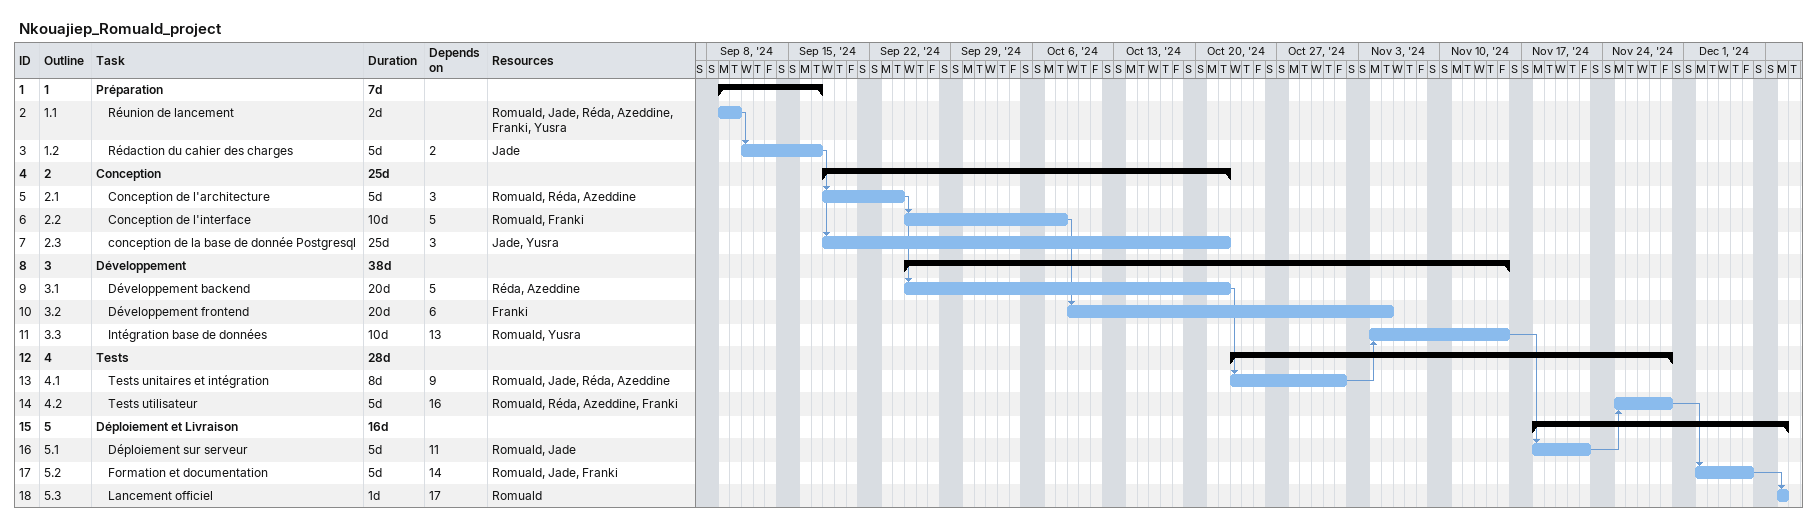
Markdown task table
Nkouajiep_Romuald_project

| ID | WBS | Task | Duration | Start | Finish | Predecessors | Resources |
|---|---|---|---|---|---|---|---|
| 1 | 1 | **Préparation** | 7d | 2024-09-09 | 2024-09-17 |  |  |
| 2 | 1.1 | Réunion de lancement | 2d | 2024-09-09 | 2024-09-10 |  | Romuald, Jade, Réda, Azeddine, Franki, Yusra |
| 3 | 1.2 | Rédaction du cahier des charges | 5d | 2024-09-11 | 2024-09-17 | 2 | Jade |
| 4 | 2 | **Conception** | 25d | 2024-09-18 | 2024-10-22 |  |  |
| 5 | 2.1 | Conception de l'architecture | 5d | 2024-09-18 | 2024-09-24 | 3 | Romuald, Réda, Azeddine |
| 6 | 2.2 | Conception de l'interface | 10d | 2024-09-25 | 2024-10-08 | 5 | Romuald, Franki |
| 7 | 2.3 | conception de la base de donnée Postgresql | 25d | 2024-09-18 | 2024-10-22 | 3 | Jade, Yusra |
| 8 | 3 | **Développement** | 38d | 2024-09-25 | 2024-11-15 |  |  |
| 9 | 3.1 | Développement backend | 20d | 2024-09-25 | 2024-10-22 | 5 | Réda, Azeddine |
| 10 | 3.2 | Développement frontend | 20d | 2024-10-09 | 2024-11-05 | 6 | Franki |
| 11 | 3.3 | Intégration base de données | 10d | 2024-11-04 | 2024-11-15 | 13 | Romuald, Yusra |
| 12 | 4 | **Tests** | 28d | 2024-10-23 | 2024-11-29 |  |  |
| 13 | 4.1 | Tests unitaires et intégration | 8d | 2024-10-23 | 2024-11-01 | 9 | Romuald, Jade, Réda, Azeddine |
| 14 | 4.2 | Tests utilisateur | 5d | 2024-11-25 | 2024-11-29 | 16 | Romuald, Réda, Azeddine, Franki |
| 15 | 5 | **Déploiement et Livraison** | 16d | 2024-11-18 | 2024-12-09 |  |  |
| 16 | 5.1 | Déploiement sur serveur | 5d | 2024-11-18 | 2024-11-22 | 11 | Romuald, Jade |
| 17 | 5.2 | Formation et documentation | 5d | 2024-12-02 | 2024-12-06 | 14 | Romuald, Jade, Franki |
| 18 | 5.3 | Lancement officiel | 1d | 2024-12-09 | 2024-12-09 | 17 | Romuald |
